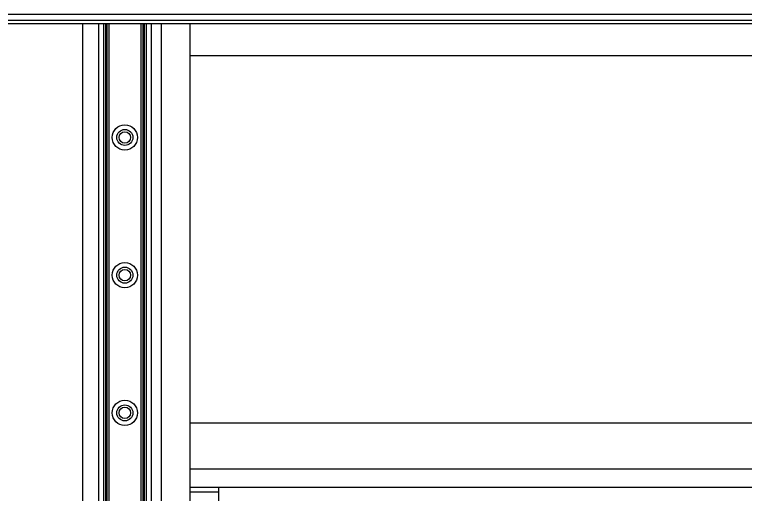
# Model space of a CAD drawing. Header units: millimetres. Extents: x 17243 to 30056, y 9468 to 18529.
# Drawn here: x 21902.8 to 22221.2, y 14255.6 to 14464.6 of the extents above; entities that cross this region are included whole.
import ezdxf

# ---------------------------------------------------------------- set-up
doc = ezdxf.new("R2010")
doc.units = ezdxf.units.MM
doc.layers.get('0').update_dxf_attribs({"lineweight": 18})

msp = doc.modelspace()

# ---------------------------------------------------------------- linework, layer by layer
at = {"color": 7, "linetype": 'Continuous', "lineweight": 25}
for p, q in [((22519.036, 14464.605), (21449.788, 14464.605)), ((22519.036, 14462.105), (21449.788, 14462.105)), ((22519.036, 14460.605), (21449.788, 14460.605)), ((21932.288, 14460.605), (21932.288, 13651.605)), ((21939.288, 14460.605), (21939.288, 13651.605)), ((21941.488, 14460.605), (21941.488, 13651.605)), ((21942.306, 14460.605), (21942.306, 13651.605)), ((21942.97, 14460.605), (21942.97, 13651.605)), ((21943.788, 14460.605), (21943.788, 13651.605)), ((21957.788, 14460.605), (21957.788, 13651.605)), ((21958.606, 14460.605), (21958.606, 13651.605)), ((21959.27, 14460.605), (21959.27, 13651.605)), ((21960.088, 14460.605), (21960.088, 13651.605)), ((21962.288, 14460.605), (21962.288, 13651.605)), ((21979.288, 13651.605), (21979.288, 14460.605)), ((22322.788, 14266.605), (21979.288, 14266.605)), ((22322.788, 14258.605), (21979.288, 14258.605)), ((21991.788, 14252.605), (21991.788, 14258.605)), ((21991.788, 14256.605), (21979.288, 14256.605))]:
    msp.add_line(p, q, dxfattribs=at)
at = {"color": 8, "linetype": 'Continuous', "lineweight": 25}
for p, q in [((21966.548, 14460.605), (21966.548, 13651.605)), ((22244.288, 14446.605), (21979.288, 14446.605)), ((22244.262, 14286.605), (21979.288, 14286.605))]:
    msp.add_line(p, q, dxfattribs=at)
at = {"color": 7, "linetype": 'Continuous', "lineweight": 25}
for centre, radius in [((21950.788, 14411.105), 5.5), ((21950.788, 14411.105), 3.5), ((21950.788, 14411.105), 2.5), ((21950.788, 14351.105), 5.5), ((21950.788, 14351.105), 3.5), ((21950.788, 14351.105), 2.5), ((21950.788, 14291.105), 5.5), ((21950.788, 14291.105), 3.5), ((21950.788, 14291.105), 2.5)]:
    msp.add_circle(centre, radius, dxfattribs=at)

doc.saveas('drawing.dxf')
